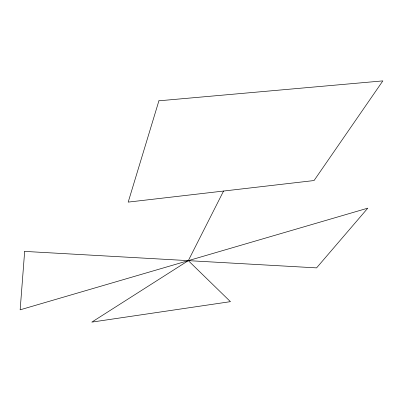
<?xml version="1.0" encoding="UTF-8"?>
<svg xmlns="http://www.w3.org/2000/svg" width="403" height="403" viewBox="0 0 403 403"><rect width="100%" height="100%" fill="white"/><g stroke="black" fill="none" stroke-linecap="round" stroke-linejoin="round"><path stroke-width="0.6" d="M188.317 260.64L230.44 301.656L91.829 322.108L188.317 260.64L223.564 191.047M24.659 251.401L20.15 309.816L367.788 208.165L316.572 267.884L24.659 251.401M158.908 100.805L128.199 202.11L314.053 180.544L382.85 80.892L158.908 100.805"/></g></svg>
